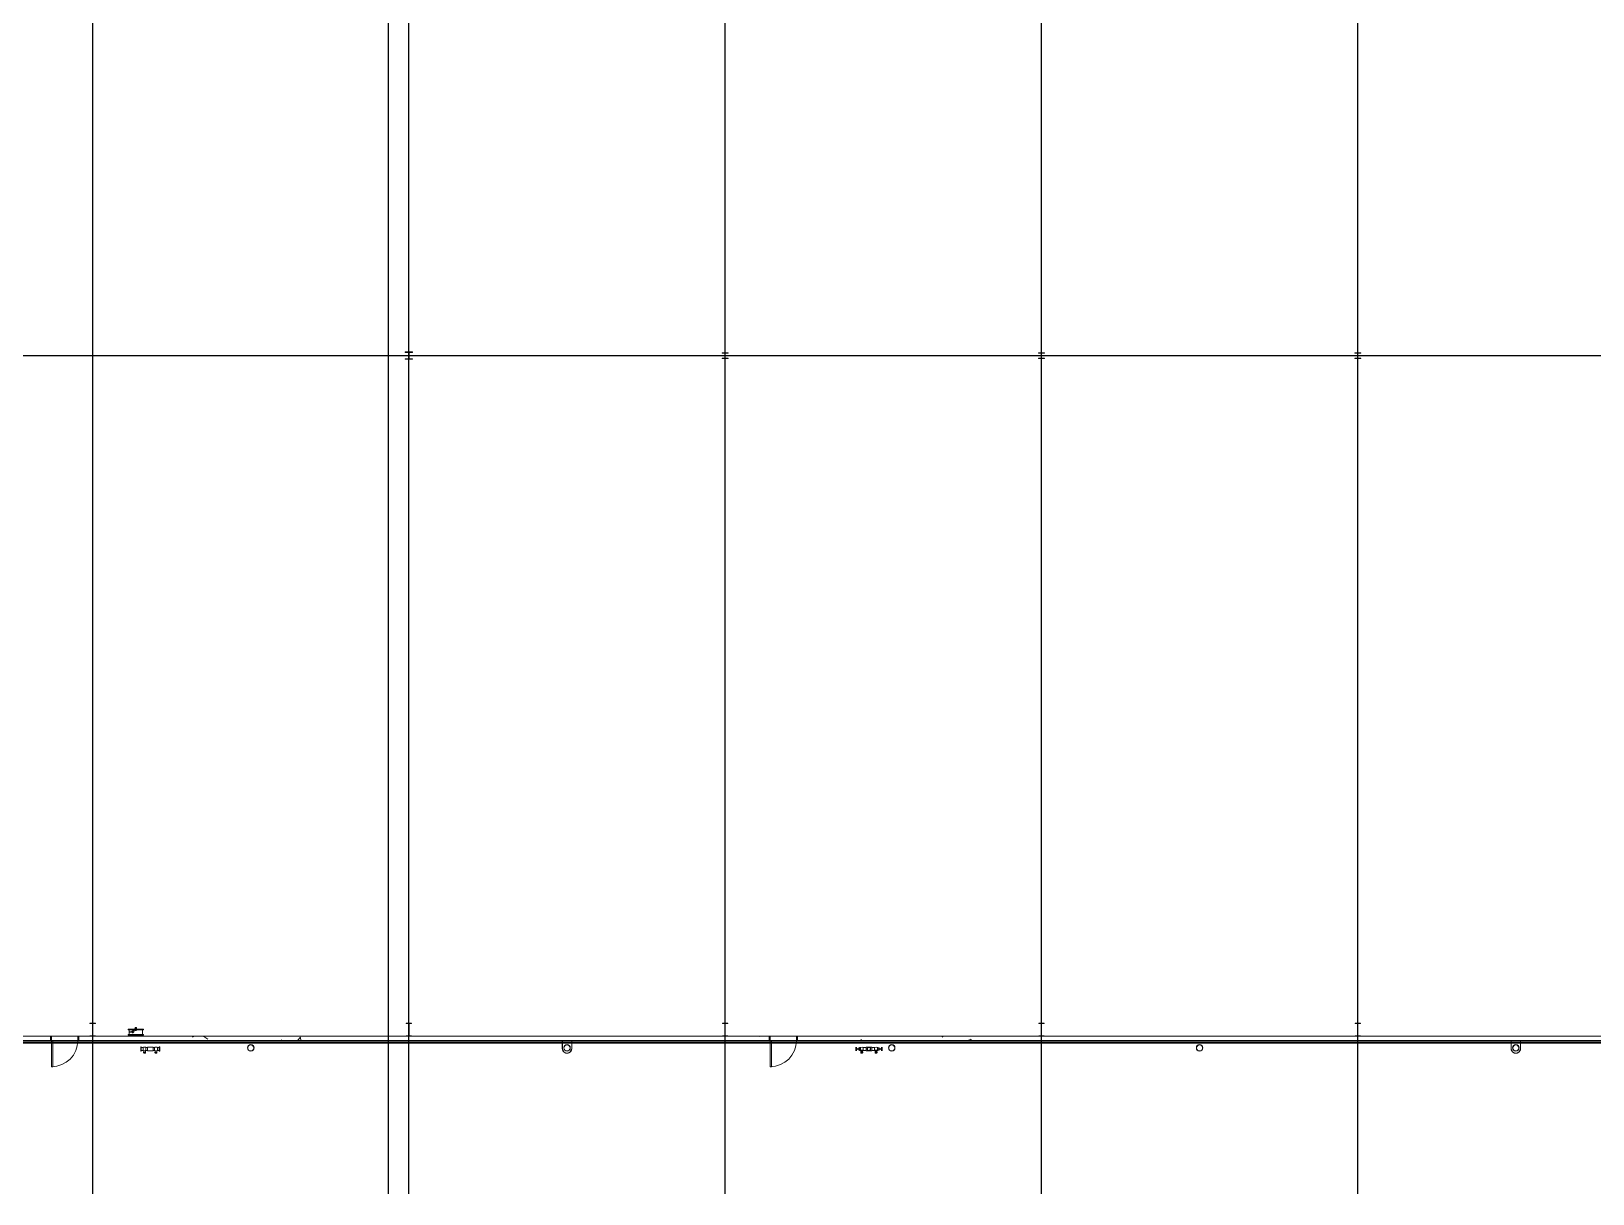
# Model space of a CAD drawing. Header units: millimetres. Extents: x -677815 to 476396, y -125373 to 39000.
# Drawn here: x 140751 to 195493, y -125373 to -84631 of the extents above; entities that cross this region are included whole.
import ezdxf

# ---------------------------------------------------------------- set-up
doc = ezdxf.new("R2010")
doc.units = ezdxf.units.MM
doc.linetypes.add('Xref building Toll$0$Grid Line', pattern=[22.225, 12.7, -3.175, 3.175, -3.175])
for name, color, linetype, lineweight in [('AM_BOR', 4, 'Continuous', 25), ('Xref building Toll$0$A-DOOR', 31, 'Continuous', 9), ('Xref building Toll$0$A-DOOR-HDLN', 31, 'Continuous', 9), ('Xref building Toll$0$A-GENM', 13, 'Continuous', 9), ('Xref building Toll$0$A-WALL', 113, 'Continuous', 9), ('Xref building Toll$0$A-WALL-PATT', 111, 'Continuous', 9), ('Xref building Toll$0$P-PIPE', 3, 'Continuous', 9), ('Xref building Toll$0$P-SANR-FIXT', 6, 'Continuous', 9), ('Xref building Toll$0$S-COLS', 52, 'Continuous', 9)]:
    doc.layers.add(name, color=color, linetype=linetype, lineweight=lineweight)
doc.layers.add('Xref building Toll$0$S-GRID', color=8, linetype='Continuous')
pattern_1 = [(50, (714549.7, -811512), (3643.68, -318.78), [381, -4191]), (355, (714549.7, -811512), (-704.86, 3821.136), [304.8, -3352.8]), (100.451, (714853.3, -811538.5), (2938.85, 3502.33), [323.8, -3561.8]), (46.184, (714549.7, -810496), (5421.58, -840.86), [571.5, -6286.5]), (96.636, (715001.5, -810566), (4748.05, 4948.55), [485.7, -5342.7]), (351.184, (714549.7, -810496), (4748.1, 4948.5), [457.2, -5029.2]), (21, (715057.7, -810750), (3032.29, -2045.304), [381, -4191]), (326, (715057.7, -810750), (1236.04, 3683.76), [304.8, -3352.8]), (71.451, (715310.3, -810920.4), (4268.34, 1638.425), [323.8, -3561.8]), (37.5, (714549.7, -811512), (61.772, 1691.101), [167.64, -3144.52, 167.64, -3235.96, -3365.5]), (37.5, (714549.7, -811512), (61.772, 1691.101), [-6715.76, 167.64, -3197.86]), (7.5, (714549.7, -811512), (1336.393, 2003.611), [167.64, -1772.92, 167.64, -3068.32, -1282.7]), (7.5, (714549.7, -811512), (1336.393, 2003.611), [-5176.52, 167.64, -1115.06]), (327.5, (713416.8, -811512), (2711.818, -114.579), [167.64, -1102.36, 167.64, -3794.76, -5257.8]), (327.5, (713416.8, -811512), (2711.818, -114.579), [-5232.4, 167.64, -5090.16]), (317.5, (712908.8, -811512), (2962.586, 508.533), [167.64, -1483.36, 167.64, -2463.8, -3733.8]), (317.5, (712908.8, -811512), (2962.586, 508.533), [-4282.44, 167.64, -3566.16])]

# ---------------------------------------------------------------- blocks, each defined once
blk = doc.blocks.new('Xref building Toll$0$Toll Grids')
at = {"layer": 'Xref building Toll$0$S-GRID', "linetype": 'Xref building Toll$0$Grid Line'}
for p, q in [((142905, -125373.3), (142905, 36031.5)), ((153992, -125373.3), (153992, 36031.5)), ((165079, -125373.3), (165079, 36031.5)), ((176166, -125373.3), (176166, 36031.5)), ((187253, -125373.3), (187253, 36031.5)), ((153270, -125373.3), (153270, 35080.8)), ((-9195.8, -96000), (280997.7, -96000)), ((-9195.8, -120000), (280997.7, -120000))]:
    blk.add_line(p, q, dxfattribs=at)
blk = doc.blocks.new('Xref building Toll$0$_SBA 1SWING SPDoor 01a - 920W x 2040H WD-1991709-MASTER GROUND FLOOR')
at = {"layer": 'Xref building Toll$0$A-DOOR'}
for p, q in [((460, 995), (420, 995)), ((420, 75), (420, 995)), ((460, 995), (460, 75)), ((-500, 75), (-500, 75)), ((-500, 75), (-500, -75)), ((-500, 75), (-460, 75)), ((-500, 75), (-460, 75)), ((-500, -75), (-500, 75)), ((-460, -75), (-460, 75)), ((-460, 75), (-460, 75)), ((-460, 75), (-460, -75)), ((460, 75), (420, 75)), ((460, 75), (460, -75)), ((500, 75), (460, 75)), ((460, 75), (460, 75)), ((460, 75), (500, 75)), ((460, -75), (460, 75)), ((500, -75), (500, 75)), ((500, 75), (500, 75)), ((500, 75), (500, -75)), ((-460, -75), (-500, -75)), ((-500, -75), (-500, -75)), ((-460, -75), (-500, -75)), ((-460, -75), (-460, -75)), ((460, -75), (500, -75)), ((460, -75), (460, -75)), ((500, -75), (460, -75)), ((500, -75), (500, -75))]:
    blk.add_line(p, q, dxfattribs=at)
blk.add_arc((460, 75), 920, 90, 180, dxfattribs=at)
at = {"layer": 'Xref building Toll$0$A-DOOR-HDLN'}
blk.add_line((-460, 75), (460, 75), dxfattribs=at)
blk = doc.blocks.new('Xref building Toll$0$FIRE_HYDRANT_2593 - FIRE_HYDRANT_2593-V46-MASTER GROUND FLOOR')
at = {"layer": 'Xref building Toll$0$A-GENM'}
for p, q in [((-113, 235), (-130, 235)), ((-130, 165), (-113, 165)), ((-55, 230), (-113, 230)), ((-113, 170), (-55, 170)), ((-70, 325), (-70, 335)), ((-70, 315), (-70, 325)), ((-70, 100), (-70, -100)), ((-70, 100), (70, 100)), ((-50, 325), (-50, 249)), ((0, 249), (-50, 249)), ((-50, 249), (-48, 249)), ((-50, 151), (-50, 100)), ((-48, 151), (-50, 151)), ((-50, 151), (0, 151)), ((-49, 315), (-43, 315)), ((-13, 325), (-5, 325)), ((50, 249), (0, 249)), ((0, 151), (50, 151)), ((9, 330), (15, 330)), ((49, 335), (27, 335)), ((48, 249), (50, 249)), ((50, 151), (48, 151)), ((50, 249), (50, 317)), ((50, 100), (50, 151)), ((70, 335), (70, 325)), ((70, 325), (70, 315)), ((70, -100), (70, 100)), ((-113, -165), (-130, -165)), ((-130, -235), (-113, -235)), ((-55, -170), (-113, -170)), ((-113, -230), (-55, -230)), ((70, -100), (-70, -100)), ((-49, -315), (-70, -315)), ((-70, -325), (-70, -315)), ((-70, -335), (-70, -325)), ((-50, -100), (-50, -151)), ((-48, -151), (-50, -151)), ((-50, -151), (0, -151)), ((-50, -249), (-50, -317)), ((-50, -249), (-48, -249)), ((0, -249), (-50, -249)), ((-49, -335), (-27, -335)), ((-8, -330), (-15, -330)), ((-5, -325), (-13, -325)), ((0, -151), (50, -151)), ((50, -249), (0, -249)), ((70, -315), (43, -315)), ((50, -151), (48, -151)), ((48, -249), (50, -249)), ((49, -335), (70, -335)), ((50, -151), (50, -100)), ((50, -325), (50, -249)), ((70, -315), (70, -325)), ((70, -325), (70, -335))]:
    blk.add_line(p, q, dxfattribs=at)
at = {"layer": 'Xref building Toll$0$A-GENM', "flags": 128}
for points in [[(-70, 315), (-70, 315), (-71, 315), (-71, 315), (-72, 315), (-72, 315), (-72, 315), (-73, 315), (-73, 316), (-74, 316), (-74, 316), (-74, 316), (-75, 316), (-75, 316), (-75, 317), (-76, 317), (-76, 317), (-76, 317), (-77, 317), (-77, 318), (-77, 318), (-77, 318), (-78, 319), (-78, 319), (-78, 319), (-78, 320), (-79, 320), (-79, 320), (-79, 321), (-79, 321), (-79, 321), (-79, 322), (-80, 322), (-80, 323), (-80, 323), (-80, 323), (-80, 324), (-80, 324), (-80, 324), (-80, 325), (-80, 325), (-80, 326), (-80, 326), (-80, 326), (-80, 327), (-80, 327), (-80, 328), (-80, 328), (-79, 328), (-79, 329), (-79, 329), (-79, 330), (-79, 330), (-79, 330), (-78, 331), (-78, 331), (-78, 331), (-78, 332), (-77, 332), (-77, 332), (-77, 332), (-76, 333), (-76, 333), (-76, 333), (-75, 333), (-75, 334), (-75, 334), (-74, 334), (-74, 334), (-74, 334), (-73, 334), (-73, 335), (-73, 335), (-72, 335), (-72, 335), (-71, 335), (-71, 335), (-71, 335), (-70, 335), (-70, 335)], [(0, 335), (-3, 335), (-6, 335), (-8, 335), (-11, 335), (-14, 335), (-17, 335), (-19, 335), (-22, 335), (-25, 335), (-27, 335), (-30, 335), (-32, 335), (-35, 335), (-37, 335), (-40, 335), (-42, 335), (-44, 335), (-46, 335), (-48, 335), (-50, 335), (-52, 335), (-54, 335), (-56, 335), (-57, 335), (-59, 335), (-60, 335), (-62, 335), (-63, 335), (-64, 335), (-65, 335), (-66, 335), (-67, 335), (-68, 335), (-68, 335), (-69, 335), (-69, 335), (-70, 335), (-70, 335), (-70, 335)], [(-70, 335), (-70, 335), (-70, 335), (-69, 335), (-69, 335), (-69, 335), (-68, 335), (-67, 335), (-66, 335), (-66, 335), (-64, 335), (-63, 335), (-62, 335), (-61, 335), (-59, 335), (-58, 335), (-56, 335), (-54, 335), (-53, 335), (-51, 335), (-49, 335), (-47, 335), (-45, 335), (-42, 335), (-40, 335), (-38, 335), (-35, 335), (-33, 335), (-30, 335), (-28, 335), (-25, 335), (-23, 335), (-20, 335), (-17, 335), (-15, 335), (-12, 335), (-9, 335), (-6, 335), (-4, 335), (-1, 335), (0, 335)], [(-48, 315), (-50, 315), (-52, 315), (-54, 315), (-56, 315), (-57, 315), (-59, 315), (-60, 315), (-62, 315), (-63, 315), (-64, 315), (-65, 315), (-66, 315), (-67, 315), (-68, 315), (-68, 315), (-69, 315), (-69, 315), (-70, 315), (-70, 315), (-70, 315)], [(-70, 315), (-70, 315), (-70, 315), (-69, 315), (-69, 315), (-69, 315), (-68, 315), (-67, 315), (-66, 315), (-66, 315), (-64, 315), (-63, 315), (-62, 315), (-61, 315), (-59, 315), (-58, 315), (-56, 315), (-54, 315), (-53, 315), (-51, 315), (-49, 315), (-47, 315), (-45, 315), (-42, 315), (-40, 315), (-38, 315), (-35, 315), (-33, 315), (-30, 315), (-28, 315), (-25, 315), (-23, 315), (-20, 315), (-17, 315), (-15, 315), (-12, 315), (-9, 315), (-6, 315), (-4, 315), (-1, 315), (0, 315)], [(-50, 151), (-52, 153), (-54, 155), (-56, 157), (-57, 160), (-59, 162), (-60, 164), (-62, 167), (-63, 169), (-64, 172), (-65, 174), (-66, 177), (-67, 180), (-68, 182), (-68, 185), (-69, 188), (-69, 191), (-70, 193), (-70, 196), (-70, 199), (-70, 202), (-70, 205), (-70, 207), (-69, 210), (-69, 213), (-68, 216), (-68, 218), (-67, 221), (-66, 224), (-65, 226), (-64, 229), (-63, 231), (-61, 234), (-60, 236), (-58, 239), (-57, 241), (-55, 243), (-53, 245), (-51, 247), (-50, 249)], [(0, 335), (3, 335), (6, 335), (8, 335), (11, 335), (14, 335), (17, 335), (19, 335), (22, 335), (25, 335), (27, 335), (30, 335), (32, 335), (35, 335), (37, 335), (40, 335), (42, 335), (44, 335), (46, 335), (48, 335), (50, 335), (52, 335), (54, 335), (56, 335), (57, 335), (59, 335), (60, 335), (62, 335), (63, 335), (64, 335), (65, 335), (66, 335), (67, 335), (68, 335), (68, 335), (69, 335), (69, 335), (70, 335), (70, 335), (70, 335)], [(70, 335), (70, 335), (70, 335), (69, 335), (69, 335), (69, 335), (68, 335), (67, 335), (66, 335), (66, 335), (64, 335), (63, 335), (62, 335), (61, 335), (59, 335), (58, 335), (56, 335), (54, 335), (53, 335), (51, 335), (49, 335), (47, 335), (45, 335), (42, 335), (40, 335), (38, 335), (35, 335), (33, 335), (30, 335), (28, 335), (25, 335), (23, 335), (20, 335), (17, 335), (15, 335), (12, 335), (9, 335), (6, 335), (4, 335), (1, 335), (0, 335)], [(0, 315), (3, 315), (6, 315), (8, 315), (11, 315), (14, 315), (17, 315), (19, 315), (22, 315), (25, 315), (27, 315), (30, 315), (32, 315), (35, 315), (37, 315), (40, 315), (42, 315), (44, 315), (46, 315), (48, 315), (50, 315), (52, 315), (54, 315), (56, 315), (57, 315), (59, 315), (60, 315), (62, 315), (63, 315), (64, 315), (65, 315), (66, 315), (67, 315), (68, 315), (68, 315), (69, 315), (69, 315), (70, 315), (70, 315), (70, 315)], [(70, 315), (70, 315), (70, 315), (69, 315), (69, 315), (69, 315), (68, 315), (67, 315), (66, 315), (66, 315), (64, 315), (63, 315), (62, 315), (61, 315), (59, 315), (58, 315), (56, 315), (54, 315), (53, 315), (51, 315), (49, 315)], [(50, 249), (52, 247), (54, 245), (56, 243), (57, 240), (59, 238), (60, 236), (62, 233), (63, 231), (64, 228), (65, 226), (66, 223), (67, 220), (68, 218), (68, 215), (69, 212), (69, 209), (70, 207), (70, 204), (70, 201), (70, 198), (70, 195), (70, 193), (69, 190), (69, 187), (68, 184), (68, 182), (67, 179), (66, 176), (65, 174), (64, 171), (63, 169), (61, 166), (60, 164), (58, 161), (57, 159), (55, 157), (53, 155), (51, 153), (50, 151)], [(70, 335), (70, 335), (71, 335), (71, 335), (72, 335), (72, 335), (72, 335), (73, 335), (73, 334), (74, 334), (74, 334), (74, 334), (75, 334), (75, 334), (75, 333), (76, 333), (76, 333), (76, 333), (77, 333), (77, 332), (77, 332), (77, 332), (78, 331), (78, 331), (78, 331), (78, 330), (79, 330), (79, 330), (79, 329), (79, 329), (79, 329), (79, 328), (80, 328), (80, 327), (80, 327), (80, 327), (80, 326), (80, 326), (80, 326), (80, 325), (80, 325), (80, 324), (80, 324), (80, 324), (80, 323), (80, 323), (80, 322), (80, 322), (79, 322), (79, 321), (79, 321), (79, 320), (79, 320), (79, 320), (78, 319), (78, 319), (78, 319), (78, 318), (77, 318), (77, 318), (77, 318), (76, 317), (76, 317), (76, 317), (75, 317), (75, 316), (75, 316), (74, 316), (74, 316), (74, 316), (73, 316), (73, 315), (73, 315), (72, 315), (72, 315), (71, 315), (71, 315), (71, 315), (70, 315), (70, 315)], [(-70, -335), (-70, -335), (-71, -335), (-71, -335), (-72, -335), (-72, -335), (-72, -335), (-73, -335), (-73, -334), (-74, -334), (-74, -334), (-74, -334), (-75, -334), (-75, -334), (-75, -333), (-76, -333), (-76, -333), (-76, -333), (-77, -333), (-77, -332), (-77, -332), (-77, -332), (-78, -331), (-78, -331), (-78, -331), (-78, -330), (-79, -330), (-79, -330), (-79, -329), (-79, -329), (-79, -329), (-79, -328), (-80, -328), (-80, -327), (-80, -327), (-80, -327), (-80, -326), (-80, -326), (-80, -326), (-80, -325), (-80, -325), (-80, -324), (-80, -324), (-80, -324), (-80, -323), (-80, -323), (-80, -322), (-80, -322), (-79, -322), (-79, -321), (-79, -321), (-79, -320), (-79, -320), (-79, -320), (-78, -319), (-78, -319), (-78, -319), (-78, -318), (-77, -318), (-77, -318), (-77, -318), (-76, -317), (-76, -317), (-76, -317), (-75, -317), (-75, -316), (-75, -316), (-74, -316), (-74, -316), (-74, -316), (-73, -316), (-73, -315), (-73, -315), (-72, -315), (-72, -315), (-71, -315), (-71, -315), (-71, -315), (-70, -315), (-70, -315)], [(-50, -249), (-52, -247), (-54, -245), (-56, -243), (-57, -240), (-59, -238), (-60, -236), (-62, -233), (-63, -231), (-64, -228), (-65, -226), (-66, -223), (-67, -220), (-68, -218), (-68, -215), (-69, -212), (-69, -209), (-70, -207), (-70, -204), (-70, -201), (-70, -198), (-70, -195), (-70, -193), (-69, -190), (-69, -187), (-68, -184), (-68, -182), (-67, -179), (-66, -176), (-65, -174), (-64, -171), (-63, -169), (-61, -166), (-60, -164), (-58, -161), (-57, -159), (-55, -157), (-53, -155), (-51, -153), (-50, -151)], [(0, -315), (-3, -315), (-6, -315), (-8, -315), (-11, -315), (-14, -315), (-17, -315), (-19, -315), (-22, -315), (-25, -315), (-27, -315), (-30, -315), (-32, -315), (-35, -315), (-37, -315), (-40, -315), (-42, -315), (-44, -315), (-46, -315), (-48, -315), (-50, -315), (-52, -315), (-54, -315), (-56, -315), (-57, -315), (-59, -315), (-60, -315), (-62, -315), (-63, -315), (-64, -315), (-65, -315), (-66, -315), (-67, -315), (-68, -315), (-68, -315), (-69, -315), (-69, -315), (-70, -315), (-70, -315), (-70, -315)], [(-70, -315), (-70, -315), (-70, -315), (-69, -315), (-69, -315), (-69, -315), (-68, -315), (-67, -315), (-66, -315), (-66, -315), (-64, -315), (-63, -315), (-62, -315), (-61, -315), (-59, -315), (-58, -315), (-56, -315), (-54, -315), (-53, -315), (-51, -315), (-49, -315)], [(0, -335), (-3, -335), (-6, -335), (-8, -335), (-11, -335), (-14, -335), (-17, -335), (-19, -335), (-22, -335), (-25, -335), (-27, -335), (-30, -335), (-32, -335), (-35, -335), (-37, -335), (-40, -335), (-42, -335), (-44, -335), (-46, -335), (-48, -335), (-50, -335), (-52, -335), (-54, -335), (-56, -335), (-57, -335), (-59, -335), (-60, -335), (-62, -335), (-63, -335), (-64, -335), (-65, -335), (-66, -335), (-67, -335), (-68, -335), (-68, -335), (-69, -335), (-69, -335), (-70, -335), (-70, -335), (-70, -335)], [(-70, -335), (-70, -335), (-70, -335), (-69, -335), (-69, -335), (-69, -335), (-68, -335), (-67, -335), (-66, -335), (-66, -335), (-64, -335), (-63, -335), (-62, -335), (-61, -335), (-59, -335), (-58, -335), (-56, -335), (-54, -335), (-53, -335), (-51, -335), (-49, -335), (-47, -335), (-45, -335), (-42, -335), (-40, -335), (-38, -335), (-35, -335), (-33, -335), (-30, -335), (-28, -335), (-25, -335), (-23, -335), (-20, -335), (-17, -335), (-15, -335), (-12, -335), (-9, -335), (-6, -335), (-4, -335), (-1, -335), (0, -335)], [(70, -315), (70, -315), (70, -315), (69, -315), (69, -315), (69, -315), (68, -315), (67, -315), (66, -315), (66, -315), (64, -315), (63, -315), (62, -315), (61, -315), (59, -315), (58, -315), (56, -315), (54, -315), (53, -315), (51, -315), (49, -315), (47, -315), (45, -315), (42, -315), (40, -315), (38, -315), (35, -315), (33, -315), (30, -315), (28, -315), (25, -315), (23, -315), (20, -315), (17, -315), (15, -315), (12, -315), (9, -315), (6, -315), (4, -315), (1, -315), (0, -315)], [(0, -335), (3, -335), (6, -335), (8, -335), (11, -335), (14, -335), (17, -335), (19, -335), (22, -335), (25, -335), (27, -335), (30, -335), (32, -335), (35, -335), (37, -335), (40, -335), (42, -335), (44, -335), (46, -335), (48, -335), (50, -335), (52, -335), (54, -335), (56, -335), (57, -335), (59, -335), (60, -335), (62, -335), (63, -335), (64, -335), (65, -335), (66, -335), (67, -335), (68, -335), (68, -335), (69, -335), (69, -335), (70, -335), (70, -335), (70, -335)], [(70, -335), (70, -335), (70, -335), (69, -335), (69, -335), (69, -335), (68, -335), (67, -335), (66, -335), (66, -335), (64, -335), (63, -335), (62, -335), (61, -335), (59, -335), (58, -335), (56, -335), (54, -335), (53, -335), (51, -335), (49, -335), (47, -335), (45, -335), (42, -335), (40, -335), (38, -335), (35, -335), (33, -335), (30, -335), (28, -335), (25, -335), (23, -335), (20, -335), (17, -335), (15, -335), (12, -335), (9, -335), (6, -335), (4, -335), (1, -335), (0, -335)], [(48, -315), (50, -315), (52, -315), (54, -315), (56, -315), (57, -315), (59, -315), (60, -315), (62, -315), (63, -315), (64, -315), (65, -315), (66, -315), (67, -315), (68, -315), (68, -315), (69, -315), (69, -315), (70, -315), (70, -315), (70, -315)], [(50, -151), (52, -153), (54, -155), (56, -157), (57, -160), (59, -162), (60, -164), (62, -167), (63, -169), (64, -172), (65, -174), (66, -177), (67, -180), (68, -182), (68, -185), (69, -188), (69, -191), (70, -193), (70, -196), (70, -199), (70, -202), (70, -205), (70, -207), (69, -210), (69, -213), (68, -216), (68, -218), (67, -221), (66, -224), (65, -226), (64, -229), (63, -231), (61, -234), (60, -236), (58, -239), (57, -241), (55, -243), (53, -245), (51, -247), (50, -249)], [(70, -315), (70, -315), (71, -315), (71, -315), (72, -315), (72, -315), (72, -315), (73, -315), (73, -316), (74, -316), (74, -316), (74, -316), (75, -316), (75, -316), (75, -317), (76, -317), (76, -317), (76, -317), (77, -317), (77, -318), (77, -318), (77, -318), (78, -319), (78, -319), (78, -319), (78, -320), (79, -320), (79, -320), (79, -321), (79, -321), (79, -321), (79, -322), (80, -322), (80, -323), (80, -323), (80, -323), (80, -324), (80, -324), (80, -324), (80, -325), (80, -325), (80, -326), (80, -326), (80, -326), (80, -327), (80, -327), (80, -328), (80, -328), (79, -328), (79, -329), (79, -329), (79, -330), (79, -330), (79, -330), (78, -331), (78, -331), (78, -331), (78, -332), (77, -332), (77, -332), (77, -332), (76, -333), (76, -333), (76, -333), (75, -333), (75, -334), (75, -334), (74, -334), (74, -334), (74, -334), (73, -334), (73, -335), (73, -335), (72, -335), (72, -335), (71, -335), (71, -335), (71, -335), (70, -335), (70, -335)]]:
    blk.add_lwpolyline(points, dxfattribs=at)
at = {"layer": 'Xref building Toll$0$A-GENM'}
for centre, start, end in [((0, 325), 180, 225), ((0, 325), 75, 105), ((0, 325), 255, 285), ((0, 325), 360, 45), ((0, -325), 180, 225), ((0, -325), 75, 105), ((0, -325), 255, 285), ((0, -325), 360, 45)]:
    blk.add_arc(centre, 10, start, end, dxfattribs=at)
for centre, major_axis, start_param, end_param in [((-130, 200), (0, 35), 0, 3.141593), ((-130, 200), (0, 35), 5.759587, 6.283185), ((-113, 200), (0, 35), 0, 3.141593), ((-130, 200), (0, 35), 3.141593, 3.665191), ((-113, 200), (0, 30), 0, 3.141593), ((-113, 200), (0, 35), 5.759587, 6.283185), ((-113, 200), (0, 30), 6.021386, 6.283185), ((-113, 200), (0, 30), 3.141593, 3.403392), ((-113, 200), (0, 35), 3.141593, 3.665191), ((-55, 200), (0, 30), 0, 3.141593), ((-55, 200), (0, 30), 5.934119, 6.283185), ((-55, 200), (0, 30), 3.141593, 3.490659), ((-130, -200), (0, 35), 0, 3.141593), ((-130, -200), (0, 35), 5.759587, 6.283185), ((-113, -200), (0, 35), 0, 3.141593), ((-130, -200), (0, 35), 3.141593, 3.665191), ((-113, -200), (0, 30), 0, 3.141593), ((-113, -200), (0, 35), 5.759587, 6.283185), ((-113, -200), (0, 30), 6.021386, 6.283185), ((-113, -200), (0, 30), 3.141593, 3.403392), ((-113, -200), (0, 35), 3.141593, 3.665191), ((-55, -200), (0, 30), 0, 3.141593), ((-55, -200), (0, 30), 5.983854, 6.283185), ((-55, -200), (0, 30), 3.141593, 3.440934)]:
    blk.add_ellipse(centre, major_axis=major_axis, ratio=0.5, start_param=start_param, end_param=end_param, dxfattribs=at)
blk = doc.blocks.new('Xref building Toll$0$DWP_Downpipe - 225mm-1363392-MASTER GROUND FLOOR')
at = {"layer": 'Xref building Toll$0$P-PIPE'}
for radius, start, end in [(113, 360, 180), (112, 0, 180), (113, 180, 360), (112, 180, 360), (107, 0, 180), (108, 0, 180), (107, 180, 0), (108, 180, 360)]:
    blk.add_arc((-34, 236), radius, start, end, dxfattribs=at)
blk = doc.blocks.new('Xref building Toll$0$IVS-GM-DownPipe Cover - DP 225mm-625296-MASTER GROUND FLOOR')
at = {"layer": 'Xref building Toll$0$A-GENM'}
for p, q in [((-165.5, 0), (-165.5, -272)), ((-165.5, -272), (-165.5, 0)), ((-162.5, -275), (-162.5, 0)), ((-162.5, 0), (-162.5, -275)), ((162.5, 0), (162.5, -275)), ((162.5, -275), (162.5, 0)), ((-165.5, -272), (-215.5, -272)), ((-215.5, -272), (-215.5, -275)), ((-215.5, -275), (-215.5, -272)), ((-215.5, -272), (-165.5, -272)), ((-215.5, -272), (-215.5, -272)), ((-215.5, -275), (-162.5, -275)), ((-162.5, -275), (-215.5, -275)), ((-215.5, -275), (-215.5, -275)), ((-165.5, -272), (-165.5, -272)), ((-162.5, -275), (-162.5, -275)), ((162.5, -275), (215.5, -275)), ((215.5, -275), (162.5, -275)), ((162.5, -275), (162.5, -275)), ((165.5, -272), (165.5, 0)), ((165.5, 0), (165.5, -272)), ((215.5, -272), (165.5, -272)), ((165.5, -272), (215.5, -272)), ((165.5, -272), (165.5, -272)), ((215.5, -275), (215.5, -272)), ((215.5, -272), (215.5, -275)), ((215.5, -272), (215.5, -272)), ((215.5, -275), (215.5, -275))]:
    blk.add_line(p, q, dxfattribs=at)
for radius, start in [(165.5, 360), (165.5, 0), (162.5, 0), (162.5, 0)]:
    blk.add_arc((0, 0), radius, start, 180, dxfattribs=at)
blk = doc.blocks.new('Xref building Toll$0$UB-Universal Beam-Column - C1_5_460UB67-1337975-MASTER GROUND FLOOR')
at = {"layer": 'Xref building Toll$0$S-COLS', "lineweight": 18}
for p, q in [((95, 227), (-95, 227)), ((-95, 227), (-95, 214.3)), ((-95, 214.3), (-15.65, 214.3)), ((-4.25, 202.9), (-4.25, -202.9)), ((4.25, -202.9), (4.25, 202.9)), ((15.65, 214.3), (95, 214.3)), ((95, 214.3), (95, 227)), ((-15.65, -214.3), (-95, -214.3)), ((-95, -214.3), (-95, -227)), ((-95, -227), (95, -227)), ((95, -214.3), (15.65, -214.3)), ((95, -227), (95, -214.3))]:
    blk.add_line(p, q, dxfattribs=at)
at = {"layer": 'Xref building Toll$0$S-COLS'}
for p, q in [((-95, 227), (-95, 227)), ((-95, 214.3), (-95, 214.3)), ((95, 227), (95, 227)), ((95, 214.3), (95, 214.3)), ((-95, -214.3), (-95, -214.3)), ((-95, -227), (-95, -227)), ((95, -214.3), (95, -214.3)), ((95, -227), (95, -227))]:
    blk.add_line(p, q, dxfattribs=at)
at = {"layer": 'Xref building Toll$0$S-COLS', "lineweight": 18}
for centre, start, end in [((-15.65, 202.9), 0, 90), ((15.65, 202.9), 90, 180), ((-15.65, -202.9), 270, 0), ((15.65, -202.9), 180, 270)]:
    blk.add_arc(centre, 11.4, start, end, dxfattribs=at)
blk = doc.blocks.new('Xref building Toll$0$UB-Universal Beam-Column - C1_5_460UB67-1338435-MASTER GROUND FLOOR')
at = {"layer": 'Xref building Toll$0$S-COLS', "lineweight": 18}
for p, q in [((-95, 227), (95, 227)), ((-95, 214.3), (-95, 227)), ((-15.65, 214.3), (-95, 214.3)), ((-4.25, -202.9), (-4.25, 202.9)), ((4.25, 202.9), (4.25, -202.9)), ((95, 214.3), (15.65, 214.3)), ((95, 227), (95, 214.3)), ((-95, -214.3), (-15.65, -214.3)), ((-95, -227), (-95, -214.3)), ((95, -227), (-95, -227)), ((15.65, -214.3), (95, -214.3)), ((95, -214.3), (95, -227))]:
    blk.add_line(p, q, dxfattribs=at)
at = {"layer": 'Xref building Toll$0$S-COLS'}
for p, q in [((-95, 227), (-95, 227)), ((-95, 214.3), (-95, 214.3)), ((95, 227), (95, 227)), ((95, 214.3), (95, 214.3)), ((-95, -214.3), (-95, -214.3)), ((-95, -227), (-95, -227)), ((95, -214.3), (95, -214.3)), ((95, -227), (95, -227))]:
    blk.add_line(p, q, dxfattribs=at)
at = {"layer": 'Xref building Toll$0$S-COLS', "lineweight": 18}
for centre, start, end in [((-15.65, 202.9), 360, 90), ((15.65, 202.9), 90, 180), ((-15.65, -202.9), 270, 360), ((15.65, -202.9), 180, 270)]:
    blk.add_arc(centre, 11.4, start, end, dxfattribs=at)
blk = doc.blocks.new('Xref building Toll$0$UC-Universal Column-Column - C2_5-200UC60-1338437-MASTER GROUND FLOOR')
at = {"layer": 'Xref building Toll$0$S-COLS', "lineweight": 18}
for p, q in [((-105, 102.5), (105, 102.5)), ((-105, 88.3), (-105, 102.5)), ((-16.05, 88.3), (-105, 88.3)), ((-4.65, -76.9), (-4.65, 76.9)), ((4.65, 76.9), (4.65, -76.9)), ((105, 88.3), (16.05, 88.3)), ((105, 102.5), (105, 88.3)), ((-105, -88.3), (-16.05, -88.3)), ((-105, -102.5), (-105, -88.3)), ((105, -102.5), (-105, -102.5)), ((16.05, -88.3), (105, -88.3)), ((105, -88.3), (105, -102.5))]:
    blk.add_line(p, q, dxfattribs=at)
at = {"layer": 'Xref building Toll$0$S-COLS'}
for p, q in [((-105, 102.5), (-105, 102.5)), ((-105, 88.3), (-105, 88.3)), ((105, 102.5), (105, 102.5)), ((105, 88.3), (105, 88.3)), ((-105, -88.3), (-105, -88.3)), ((-105, -102.5), (-105, -102.5)), ((105, -88.3), (105, -88.3)), ((105, -102.5), (105, -102.5))]:
    blk.add_line(p, q, dxfattribs=at)
at = {"layer": 'Xref building Toll$0$S-COLS', "lineweight": 18}
for centre, start, end in [((-16.05, 76.9), 360, 90), ((16.05, 76.9), 90, 180), ((-16.05, -76.9), 270, 360), ((16.05, -76.9), 180, 270)]:
    blk.add_arc(centre, 11.4, start, end, dxfattribs=at)
blk = doc.blocks.new('Xref building Toll$0$UC-Universal Column-Column - C3_5-250UC90-1714328-MASTER GROUND FLOOR')
at = {"layer": 'Xref building Toll$0$S-COLS', "lineweight": 18}
for p, q in [((130, 128), (-130, 128)), ((-130, 128), (-130, 110.7)), ((-130, 110.7), (-16.65, 110.7)), ((-5.25, 99.3), (-5.25, -99.3)), ((5.25, -99.3), (5.25, 99.3)), ((16.65, 110.7), (130, 110.7)), ((130, 110.7), (130, 128)), ((-16.65, -110.7), (-130, -110.7)), ((-130, -110.7), (-130, -128)), ((-130, -128), (130, -128)), ((130, -110.7), (16.65, -110.7)), ((130, -128), (130, -110.7))]:
    blk.add_line(p, q, dxfattribs=at)
at = {"layer": 'Xref building Toll$0$S-COLS'}
for p, q in [((-130, 128), (-130, 128)), ((-130, 110.7), (-130, 110.7)), ((130, 128), (130, 128)), ((130, 110.7), (130, 110.7)), ((-130, -110.7), (-130, -110.7)), ((-130, -128), (-130, -128)), ((130, -110.7), (130, -110.7)), ((130, -128), (130, -128))]:
    blk.add_line(p, q, dxfattribs=at)
at = {"layer": 'Xref building Toll$0$S-COLS', "lineweight": 18}
for centre, start, end in [((-16.65, 99.3), 0, 90), ((16.65, 99.3), 90, 180), ((-16.65, -99.3), 270, 0), ((16.65, -99.3), 180, 270)]:
    blk.add_arc(centre, 11.4, start, end, dxfattribs=at)
blk = doc.blocks.new('Xref building Toll$0$Fire_Hose_Reel_-_Non_Hosted_9381 - Fire_Hose_Reel_-_Non_Hosted_9381-1827019-MASTER GROUND FLOOR')
at = {"layer": 'Xref building Toll$0$P-SANR-FIXT'}
for p, q in [((269, 249), (-272, 249)), ((-272, 249), (-272, 224)), ((-272, 224), (-238, 224)), ((-238, 69), (-272, 69)), ((-272, 69), (-272, 44)), ((-272, 44), (269, 44)), ((-238, 224), (-238, 69)), ((-238, 224), (233, 224)), ((-238, 69), (233, 69)), ((-188, 69), (-188, 59)), ((-61, 69), (-188, 69)), ((-188, 69), (-61, 69)), ((-188, 59), (-188, 69)), ((-188, 69), (-188, 69)), ((-188, 59), (-61, 59)), ((-61, 59), (-188, 59)), ((-188, 59), (-188, 59)), ((-23, 67), (-186, 67)), ((-186, 67), (-186, 61)), ((-186, 61), (-186, 67)), ((-186, 67), (-23, 67)), ((-186, 67), (-186, 67)), ((-186, 61), (-26, 61)), ((-26, 61), (-186, 61)), ((-186, 61), (-186, 61)), ((-90, 250), (-90, 240)), ((-61, 59), (-61, 69)), ((-61, 69), (-61, 59)), ((-61, 69), (-61, 69)), ((-61, 59), (-61, 59)), ((-26, 61), (-10, 42)), ((-10, 42), (-26, 61)), ((-26, 61), (-26, 61)), ((-5, 46), (-23, 67)), ((-23, 67), (-5, 46)), ((-23, 67), (-23, 67)), ((0, 23), (-20, 12)), ((-20, 12), (0, 23)), ((-20, 12), (-20, -12)), ((-20, -12), (-20, 12)), ((-20, 12), (-20, 12)), ((-16, 40), (-16, 30)), ((0, 18), (-16, 9)), ((-16, 9), (0, 18)), ((0, 18), (-16, 9)), ((-16, 9), (0, 18)), ((-16, 9), (-16, -9)), ((-16, -9), (-16, 9)), ((-16, 9), (-16, 9)), ((-16, 9), (-16, -9)), ((-16, -9), (-16, 9)), ((-16, 9), (-16, 9)), ((128, 112), (-13, 20)), ((-12, 100), (-12, 27)), ((-11, 16), (131, 109)), ((30, 48), (-10, 48)), ((-10, 48), (-10, 48)), ((-10, 48), (40, 48)), ((-10, 42), (-10, 48)), ((-10, 42), (-10, 48)), ((-10, 42), (-5, 46)), ((-5, 46), (-10, 42)), ((-10, 42), (-10, 42)), ((40, 42), (-10, 42)), ((-10, 42), (-10, 42)), ((-10, 42), (30, 42)), ((-10, 40), (-10, 0)), ((-5, 46), (-5, 46)), ((0, 250), (0, 250)), ((0, 250), (0, 250)), ((0, 240), (0, 240)), ((0, 240), (0, 240)), ((0, 100), (0, 100)), ((0, 100), (0, 100)), ((0, 40), (0, 40)), ((0, 40), (0, 40)), ((0, 40), (0, 40)), ((0, 40), (0, 40)), ((0, 27), (0, 27)), ((0, 27), (0, 27)), ((20, 12), (0, 23)), ((0, 23), (20, 12)), ((0, 23), (0, 23)), ((16, 9), (0, 18)), ((0, 18), (16, 9)), ((0, 18), (0, 18)), ((16, 9), (0, 18)), ((0, 18), (16, 9)), ((0, 18), (0, 18)), ((0, 0), (0, 0)), ((0, 0), (0, 0)), ((10, 0), (10, 40)), ((13, 27), (13, 100)), ((16, 30), (16, 40)), ((16, -9), (16, 9)), ((16, 9), (16, -9)), ((16, 9), (16, 9)), ((16, -9), (16, 9)), ((16, 9), (16, -9)), ((16, 9), (16, 9)), ((33, 29), (18, -7)), ((20, -12), (20, 12)), ((20, 12), (20, -12)), ((20, 12), (20, 12)), ((22, -9), (36, 28)), ((40, 48), (30, 48)), ((30, 42), (30, 48)), ((30, 42), (40, 42)), ((33, 29), (36, 28)), ((36, 28), (33, 29)), ((79, 155), (38, 54)), ((38, 54), (42, 53)), ((42, 53), (38, 54)), ((40, 48), (40, 42)), ((42, 53), (82, 153)), ((42, 42), (42, 48)), ((114, 149), (79, 149)), ((79, 129), (114, 129)), ((127, 159), (85, 159)), ((85, 155), (127, 155)), ((122, 165), (87, 165)), ((87, 157), (87, 157)), ((87, 157), (87, 157)), ((87, 150), (122, 150)), ((90, 240), (90, 250)), ((185, 149), (114, 149)), ((114, 129), (185, 129)), ((122, 157), (122, 157)), ((122, 157), (122, 157)), ((124, 152), (124, 116)), ((130, 152), (130, 115)), ((132, 152), (132, 152)), ((132, 152), (132, 152)), ((132, 116), (132, 116)), ((132, 116), (132, 116)), ((134, 115), (134, 152)), ((139, 116), (139, 152)), ((233, 69), (233, 224)), ((233, 224), (269, 224)), ((269, 69), (233, 69)), ((269, 224), (269, 249)), ((269, 44), (269, 69)), ((-20, -12), (0, -23)), ((0, -23), (-20, -12)), ((-20, -12), (-20, -12)), ((-16, -9), (0, -18)), ((0, -18), (-16, -9)), ((-16, -9), (-16, -9)), ((-16, -9), (0, -18)), ((0, -18), (-16, -9)), ((-16, -9), (-16, -9)), ((0, -18), (16, -9)), ((16, -9), (0, -18)), ((0, -18), (16, -9)), ((16, -9), (0, -18)), ((0, -23), (20, -12)), ((20, -12), (0, -23)), ((0, -18), (0, -18)), ((0, -18), (0, -18)), ((0, -23), (0, -23)), ((16, -9), (16, -9)), ((16, -9), (16, -9)), ((20, -12), (20, -12))]:
    blk.add_line(p, q, dxfattribs=at)
at = {"layer": 'Xref building Toll$0$P-SANR-FIXT', "flags": 128}
for points in [[(-13, 20), (-23, 0), (-13, -20), (10, -21), (22, -9)], [(18, -7), (4, -19), (-14, -13), (-19, 5), (-11, 16)], [(-16, 30), (-16, 5), (-16, 0)], [(16, 0), (16, 14), (16, 30)], [(185, 149), (224, 149), (224, 149)], [(224, 129), (186, 129), (185, 129)]]:
    blk.add_lwpolyline(points, dxfattribs=at)
at = {"layer": 'Xref building Toll$0$P-SANR-FIXT'}
for centre, radius, start, end in [((0, 0), 20, 360, 180), ((0, 0), 20, 0, 180), ((0, 0), 20, 180, 360), ((0, 0), 16, 90, 270), ((0, 0), 12.5, 360, 180), ((0, 0), 12.5, 0, 180), ((0, 0), 12.5, 360, 180), ((0, 0), 12.5, 0, 180), ((0, 0), 12.5, 180, 360), ((0, 0), 12.5, 180, 360), ((0, 0), 12.5, 180, 360), ((0, 0), 12.5, 180, 360), ((0, 0), 16, 270, 90), ((224, 139), 10, 0, 180), ((224, 139), 10, 180, 360), ((0, 0), 20, 180, 360)]:
    blk.add_arc(centre, radius, start, end, dxfattribs=at)
for centre, start_param, end_param in [((79, 139), 4.712389, 7.853982), ((79, 139), 1.570796, 4.712389), ((114, 139), 4.712389, 7.853982), ((114, 139), 4.712389, 7.853982), ((114, 139), 1.570796, 4.712389), ((114, 139), 1.570796, 4.712389)]:
    blk.add_ellipse(centre, major_axis=(0, 10), ratio=0.935789, start_param=start_param, end_param=end_param, dxfattribs=at)
blk = doc.blocks.new('Xref building Toll$0$FIRE_HYDRANT_2593 - FIRE_HYDRANT_2593-1213494-MASTER GROUND FLOOR')
at = {"layer": 'Xref building Toll$0$A-GENM'}
for p, q in [((-113, 285), (-130, 285)), ((-130, 215), (-113, 215)), ((-55, 280), (-113, 280)), ((-113, 220), (-55, 220)), ((70, 460), (-70, 460)), ((-70, 450), (-70, 450)), ((-70, 450), (-70, 450)), ((-70, 440), (70, 440)), ((-70, 100), (-70, -100)), ((-70, 100), (70, 100)), ((70, 100), (-70, 100)), ((-50, 325), (-50, 299)), ((50, 325), (-50, 325)), ((-50, 325), (50, 325)), ((0, 299), (-50, 299)), ((-50, 299), (0, 299)), ((-50, 201), (-50, 100)), ((0, 201), (-50, 201)), ((-50, 201), (0, 201)), ((50, 100), (-50, 100)), ((-50, 100), (50, 100)), ((-30, 380), (-30, 325)), ((30, 380), (-30, 380)), ((-30, 380), (30, 380)), ((-30, 325), (30, 325)), ((30, 325), (-30, 325)), ((-10, 450), (-10, 380)), ((-10, 450), (10, 450)), ((10, 450), (-10, 450)), ((10, 380), (-10, 380)), ((-10, 380), (10, 380)), ((0, 299), (50, 299)), ((50, 299), (0, 299)), ((0, 201), (50, 201)), ((50, 201), (0, 201)), ((10, 380), (10, 450)), ((30, 325), (30, 380)), ((50, 299), (50, 325)), ((50, 100), (50, 201)), ((70, 450), (70, 450)), ((70, 450), (70, 450)), ((70, -100), (70, 100)), ((-113, -215), (-130, -215)), ((-130, -285), (-113, -285)), ((-55, -220), (-113, -220)), ((-113, -280), (-55, -280)), ((-70, -100), (70, -100)), ((70, -100), (-70, -100)), ((70, -440), (-70, -440)), ((-70, -450), (-70, -450)), ((-70, -450), (-70, -450)), ((-70, -460), (70, -460)), ((-50, -100), (-50, -201)), ((-50, -100), (50, -100)), ((50, -100), (-50, -100)), ((0, -201), (-50, -201)), ((-50, -201), (0, -201)), ((-50, -299), (-50, -325)), ((-50, -299), (0, -299)), ((0, -299), (-50, -299)), ((50, -325), (-50, -325)), ((-50, -325), (50, -325)), ((-30, -325), (-30, -380)), ((-30, -325), (30, -325)), ((30, -325), (-30, -325)), ((30, -380), (-30, -380)), ((-30, -380), (30, -380)), ((-10, -380), (-10, -450)), ((10, -380), (-10, -380)), ((-10, -380), (10, -380)), ((-10, -450), (10, -450)), ((10, -450), (-10, -450)), ((50, -201), (0, -201)), ((0, -201), (50, -201)), ((0, -299), (50, -299)), ((50, -299), (0, -299)), ((10, -450), (10, -380)), ((30, -380), (30, -325)), ((50, -201), (50, -100)), ((50, -325), (50, -299)), ((70, -450), (70, -450)), ((70, -450), (70, -450))]:
    blk.add_line(p, q, dxfattribs=at)
at = {"layer": 'Xref building Toll$0$A-GENM', "flags": 128}
for points in [[(-70, 460), (-38, 460), (29, 460), (69, 460), (70, 460)], [(70, 460), (38, 460), (-29, 460), (-69, 460), (-70, 460)], [(70, 440), (38, 440), (-29, 440), (-69, 440), (-70, 440)], [(-70, 440), (-38, 440), (29, 440), (69, 440), (70, 440)], [(-50, 201), (-68, 266), (-50, 299)], [(50, 299), (68, 234), (50, 201)], [(-70, -440), (-38, -440), (29, -440), (69, -440), (70, -440)], [(70, -440), (38, -440), (-29, -440), (-69, -440), (-70, -440)], [(70, -460), (38, -460), (-29, -460), (-69, -460), (-70, -460)], [(-70, -460), (-38, -460), (29, -460), (69, -460), (70, -460)], [(-50, -299), (-68, -234), (-50, -201)], [(50, -201), (68, -266), (50, -299)]]:
    blk.add_lwpolyline(points, dxfattribs=at)
at = {"layer": 'Xref building Toll$0$A-GENM'}
for centre, radius, start, end in [((0, 0), 60, 0, 180), ((0, 0), 60, 180, 360), ((0, 0), 50, 0, 180), ((0, 0), 50, 0, 180), ((0, 0), 50, 180, 360), ((0, 0), 50, 180, 360), ((0, 450), 10, 360, 180), ((0, 450), 10, 0, 180), ((0, 450), 10, 180, 360), ((0, 450), 10, 180, 360), ((0, -450), 10, 360, 180), ((0, -450), 10, 0, 180), ((0, -450), 10, 180, 360), ((0, -450), 10, 180, 360)]:
    blk.add_arc(centre, radius, start, end, dxfattribs=at)
for centre, major_axis, start_param, end_param in [((-130, 250), (0, 35), 0, 3.141593), ((-130, 250), (0, 35), 3.141593, 6.283185), ((-113, 250), (0, 35), 0, 3.141593), ((-113, 250), (0, 30), 0, 3.141593), ((-113, 250), (0, 35), 3.141593, 6.283185), ((-113, 250), (0, 30), 3.141593, 6.283185), ((-55, 250), (0, 30), 0, 3.141593), ((-55, 250), (0, 30), 3.141593, 6.283185), ((-130, -250), (0, 35), 0, 3.141593), ((-130, -250), (0, 35), 3.141593, 6.283185), ((-113, -250), (0, 35), 0, 3.141593), ((-113, -250), (0, 30), 0, 3.141593), ((-113, -250), (0, 35), 3.141593, 6.283185), ((-113, -250), (0, 30), 3.141593, 6.283185), ((-55, -250), (0, 30), 0, 3.141593), ((-55, -250), (0, 30), 3.141593, 6.283185)]:
    blk.add_ellipse(centre, major_axis=major_axis, ratio=0.5, start_param=start_param, end_param=end_param, dxfattribs=at)
for points in [[(60, 0), (60, 3), (59, 8), (59, 13), (58, 16), (57, 18), (57, 20), (56, 22), (54, 25), (53, 28), (52, 31), (50, 33), (48, 36), (45, 40), (40, 45), (34, 50), (27, 53), (22, 56), (18, 57), (14, 59), (9, 59), (5, 60), (0, 60), (-5, 60), (-11, 59), (-17, 58), (-22, 56), (-26, 54), (-30, 52), (-35, 49), (-40, 45), (-45, 40), (-48, 36), (-49, 34), (-50, 32), (-52, 31), (-53, 28), (-54, 25), (-56, 22), (-57, 20), (-57, 18), (-58, 16), (-59, 13), (-59, 8), (-60, 3), (-60, 0)], [(-60, 0), (-60, -3), (-59, -8), (-59, -13), (-58, -16), (-57, -18), (-57, -20), (-56, -22), (-54, -25), (-53, -28), (-52, -31), (-50, -33), (-48, -36), (-45, -40), (-40, -45), (-34, -50), (-28, -53), (-22, -56), (-18, -57), (-14, -58), (-9, -59), (-5, -60), (0, -60), (5, -60), (11, -59), (17, -58), (22, -56), (26, -54), (30, -52), (35, -49), (40, -45), (45, -40), (48, -36), (49, -34), (50, -32), (52, -31), (53, -28), (54, -25), (56, -22), (57, -20), (57, -18), (58, -16), (59, -13), (59, -8), (60, -3), (60, 0)]]:
    blk.add_open_spline(points, degree=3, knots=[0, 0, 0, 0, 0.045455, 0.068182, 0.079545, 0.090909, 0.102273, 0.113636, 0.136364, 0.159091, 0.170455, 0.181818, 0.204545, 0.227273, 0.272727, 0.318182, 0.363636, 0.386364, 0.409091, 0.431818, 0.454545, 0.477273, 0.5, 0.522727, 0.545455, 0.590909, 0.613636, 0.636364, 0.659091, 0.681818, 0.727273, 0.772727, 0.795455, 0.806818, 0.818182, 0.829545, 0.840909, 0.863636, 0.886364, 0.897727, 0.909091, 0.920455, 0.931818, 0.954545, 1, 1, 1, 1], dxfattribs=at)
blk = doc.blocks.new('Xref building Toll$0$building block 28092016')
at = {"layer": 'Xref building Toll$0$A-WALL-PATT', "lineweight": 9}
h = blk.add_hatch(dxfattribs=at)
h.set_pattern_fill('FP_1', color=256, style=0, pattern_type=2)
h.set_pattern_definition(pattern_1)
h.paths.add_polyline_path([(876542, -791499), (876542, -791349), (865455, -791349), (865455, -791499), (874652, -791499)], flags=0)
h = blk.add_hatch(dxfattribs=at)
h.set_pattern_fill('FP_1', color=256, style=0, pattern_type=2)
h.set_pattern_definition(pattern_1)
h.paths.add_polyline_path([(898716, -791499), (898716, -791349), (887629, -791349), (887629, -791499), (895408, -791499)], flags=0)
at = {"layer": 'Xref building Toll$0$A-WALL', "lineweight": 18}
for p, q in [((992615, -791564), (722485, -791564)), ((876542, -791349), (865455, -791349)), ((865455, -791349), (865455, -791499)), ((865455, -791499), (876542, -791499)), ((876542, -791499), (876542, -791349)), ((887629, -791349), (887629, -791499)), ((887629, -791499), (898716, -791499)), ((898621, -791349), (887724, -791349)), ((898716, -791499), (898716, -791349)), ((722456, -791593), (992644, -791593))]:
    blk.add_line(p, q, dxfattribs=at)
at = {"layer": 'Xref building Toll$0$A-WALL'}
for p, q in [((798933, -791349), (865455, -791349)), ((865455, -791499), (798933, -791499)), ((876542, -791349), (887534, -791349)), ((887629, -791499), (876542, -791499)), ((920890, -791499), (898716, -791499)), ((898811, -791349), (909708, -791349)), ((909898, -791349), (920795, -791349))]:
    blk.add_line(p, q, dxfattribs=at)
at = {"layer": 'Xref building Toll$0$A-DOOR', "rotation": 180}
for p in [(864475, -791424), (889668, -791424)]:
    blk.add_blockref('Xref building Toll$0$_SBA 1SWING SPDoor 01a - 920W x 2040H WD-1991709-MASTER GROUND FLOOR', p, dxfattribs=at)
at = {"layer": 'Xref building Toll$0$A-GENM'}
for name, p, rotation in [('Xref building Toll$0$IVS-GM-DownPipe Cover - DP 225mm-625296-MASTER GROUND FLOOR', (882085, -791780), 180), ('Xref building Toll$0$IVS-GM-DownPipe Cover - DP 225mm-625296-MASTER GROUND FLOOR', (915346, -791780), 180), ('Xref building Toll$0$FIRE_HYDRANT_2593 - FIRE_HYDRANT_2593-V46-MASTER GROUND FLOOR', (867475, -791799), 90), ('Xref building Toll$0$FIRE_HYDRANT_2593 - FIRE_HYDRANT_2593-1213494-MASTER GROUND FLOOR', (892668, -791799), 90)]:
    blk.add_blockref(name, p, dxfattribs=dict(at, rotation=rotation))
at = {"layer": 'Xref building Toll$0$P-PIPE'}
for p in [(871032, -791996), (882119, -791996), (893502, -791996), (904293, -791996), (915380, -791996)]:
    blk.add_blockref('Xref building Toll$0$DWP_Downpipe - 225mm-1363392-MASTER GROUND FLOOR', p, dxfattribs=at)
at = {"layer": 'Xref building Toll$0$P-SANR-FIXT', "rotation": 180}
blk.add_blockref('Xref building Toll$0$Fire_Hose_Reel_-_Non_Hosted_9381 - Fire_Hose_Reel_-_Non_Hosted_9381-1827019-MASTER GROUND FLOOR', (866966, -791063), dxfattribs=at)
at = {"layer": 'Xref building Toll$0$S-COLS'}
for name, p in [('Xref building Toll$0$UC-Universal Column-Column - C3_5-250UC90-1714328-MASTER GROUND FLOOR', (876542, -767499)), ('Xref building Toll$0$UB-Universal Beam-Column - C1_5_460UB67-1338435-MASTER GROUND FLOOR', (887629, -791122)), ('Xref building Toll$0$UB-Universal Beam-Column - C1_5_460UB67-1338435-MASTER GROUND FLOOR', (898716, -791122)), ('Xref building Toll$0$UB-Universal Beam-Column - C1_5_460UB67-1338435-MASTER GROUND FLOOR', (909803, -791122))]:
    blk.add_blockref(name, p, dxfattribs=at)
at = {"layer": 'Xref building Toll$0$S-COLS', "rotation": 180}
for name, p in [('Xref building Toll$0$UC-Universal Column-Column - C2_5-200UC60-1338437-MASTER GROUND FLOOR', (887629, -767499)), ('Xref building Toll$0$UC-Universal Column-Column - C2_5-200UC60-1338437-MASTER GROUND FLOOR', (898716, -767499)), ('Xref building Toll$0$UC-Universal Column-Column - C2_5-200UC60-1338437-MASTER GROUND FLOOR', (909803, -767499)), ('Xref building Toll$0$UB-Universal Beam-Column - C1_5_460UB67-1337975-MASTER GROUND FLOOR', (865455, -791121)), ('Xref building Toll$0$UB-Universal Beam-Column - C1_5_460UB67-1337975-MASTER GROUND FLOOR', (876542, -791121))]:
    blk.add_blockref(name, p, dxfattribs=at)
blk = doc.blocks.new('Xref building Toll')
for name, p in [('Xref building Toll$0$Toll Grids', (0, 0)), ('Xref building Toll$0$building block 28092016', (-722550, 671499))]:
    blk.add_blockref(name, p)

msp = doc.modelspace()

# ---------------------------------------------------------------- block references
at = {"layer": 'AM_BOR'}
msp.add_blockref('Xref building Toll', (0, 0), dxfattribs=at)

doc.saveas('drawing.dxf')
